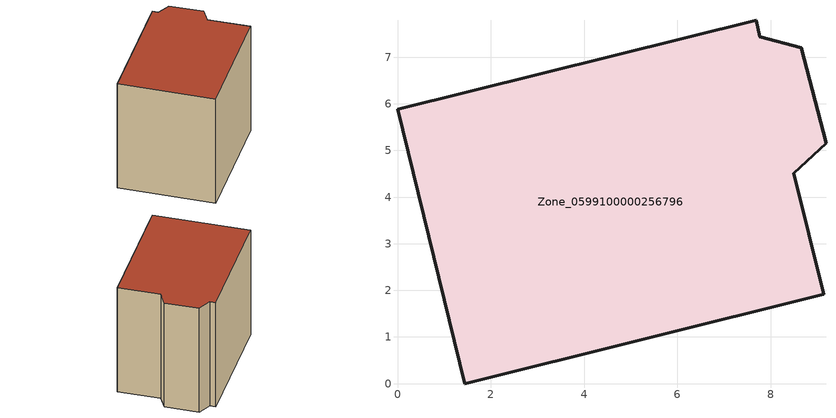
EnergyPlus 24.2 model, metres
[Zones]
Zone_0599100000256796
 floor ground (C_G): 0,5.88 7.69,7.79 7.77,7.44 8.66,7.2 9.19,5.15 8.5,4.51 9.14,1.92 1.44,0 z0
 wall outside (C_F): 1.44,0 9.14,1.92 8.5,4.51 9.19,5.15 8.66,7.2 7.77,7.44 7.69,7.79 0,5.88 1.44,0 z0:7.43
 roof outside (C_R): 7.69,7.79 0,5.88 1.44,0 9.14,1.92 8.5,4.51 9.19,5.15 8.66,7.2 7.77,7.44 z7.43
[BUILDING]
Pand.0599100000256796: North Axis=0; Terrain=City; Loads Convergence Tolerance Value=0.04; Temperature Convergence Tolerance Value=0.4; Solar Distribution=FullExterior; Maximum Number of Warmup Days=25; Minimum Number of Warmup Days=1
[Site:Location]
Rotterdam.The.Hague.AP_ZH_NLD Design_Conditions: Latitude=51.96; Longitude=4.45; Time Zone=1; Elevation=-4.5
[SITE:GROUNDTEMPERATURE:BUILDINGSURFACE]
18, 18, 18, 18, 18, 18, 18, 18, 18, 18, 18, 18
[MATERIAL] Thermal Absorptance=0.9; Solar Absorptance=0.7; Visible Absorptance=0.7
Name | Roughness | Thickness | Conductivity | Density | Specific Heat
G.TI.1946-1964 | MediumSmooth | 0.15 | 1 | 540 | 1210
F.TI.1946-1964 | Rough | 0.3 | 0.857143 | 1920 | 840
R.TI.1946-1964 | MediumRough | 0.2 | 0.277778 | 1500 | 1000
[CONSTRUCTION]
C_G: G.TI.1946-1964
C_F: F.TI.1946-1964
C_R: R.TI.1946-1964
[ZONE]
Zone_0599100000256796: Type=1; Multiplier=1; Ceiling Height=Autocalculate; Volume=Autocalculate; Floor Area=autocalculate; Part of Total Floor Area=Yes
[ZONEINFILTRATION:DESIGNFLOWRATE]
Infil_Zone_0599100000256796: Zone or ZoneList or Space or SpaceList=Zone_0599100000256796; Schedule=AlwaysOn; Design Flow Rate Calculation Method=Flow/Area; Flow Rate per Floor Area=0.003; Constant Term Coefficient=1; Temperature Term Coefficient=0; Velocity Term Coefficient=0; Velocity Squared Term Coefficient=0
[HVACTEMPLATE:ZONE:IDEALLOADSAIRSYSTEM]
Zone_0599100000256796: Maximum Heating Supply Air Temperature=50; Minimum Cooling Supply Air Temperature=13; Maximum Heating Supply Air Humidity Ratio=0.0156; Minimum Cooling Supply Air Humidity Ratio=0.0077; Heating Limit=NoLimit; Cooling Limit=NoLimit; Dehumidification Control Type=ConstantSensibleHeatRatio; Cooling Sensible Heat Ratio=0.7; Dehumidification Setpoint=60; Humidification Control Type=None; Humidification Setpoint=30; Outdoor Air Method=None; Outdoor Air Flow Rate per Person=0.00944; Outdoor Air Flow Rate per Zone Floor Area=0; Outdoor Air Flow Rate per Zone=0; Demand Controlled Ventilation Type=None; Outdoor Air Economizer Type=NoEconomizer; Heat Recovery Type=None; Sensible Heat Recovery Effectiveness=0.7; Latent Heat Recovery Effectiveness=0.65
[ZONECONTROL:THERMOSTAT]
ThermostatControl_Zone_0599100000256796: Zone or ZoneList=Zone_0599100000256796; Control Type Schedule=DualSetpointControlType; Control 1=Thermostat_Zone_0599100000256796; Temperature Difference Between Cutout And Setpoint=0
[THERMOSTATSETPOINT:DUALSETPOINT]
Thermostat_Zone_0599100000256796: Heating Setpoint Temperature Schedule=HeatingSetpoint_Zone_0599100000256796; Cooling Setpoint Temperature Schedule=CoolingSetpoint_Zone_0599100000256796
[SCHEDULE:COMPACT]
HeatingSetpoint_Zone_0599100000256796: Through: 12/31, For: AllDays, Until: 24:00, 21
CoolingSetpoint_Zone_0599100000256796: Through: 12/31, For: AllDays, Until: 24:00, 24
DualSetpointControlType: Through: 12/31, For: AllDays, Until: 24:00, 4
AlwaysOn: Through: 12/31, For: AllDays, Until: 24:00, 1
